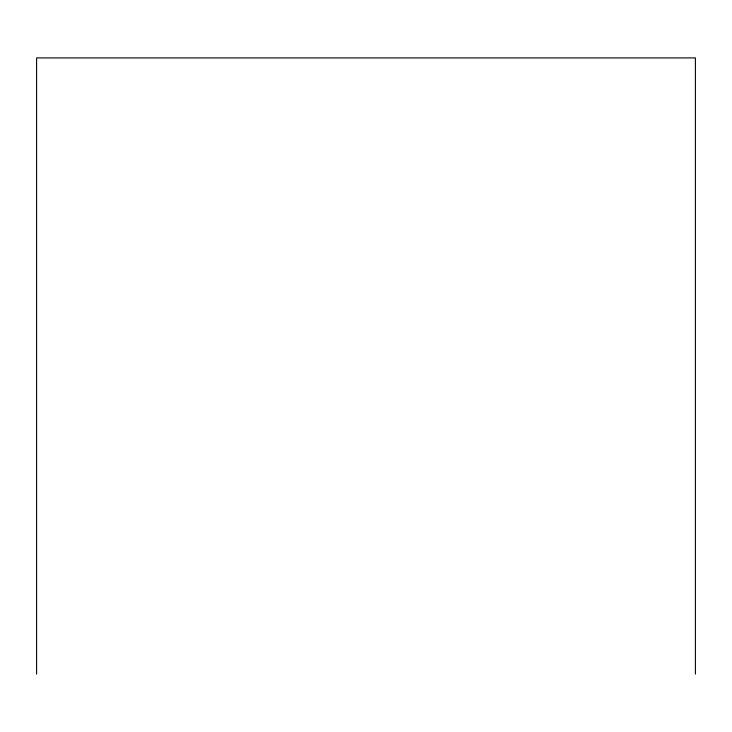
<?xml version="1.0" encoding="UTF-8"?>
<svg xmlns="http://www.w3.org/2000/svg" width="732" height="732" viewBox="0 0 732 732"><rect width="100%" height="100%" fill="white"/><g stroke="black" fill="none" stroke-linecap="round" stroke-linejoin="round"><path stroke-width="1.1" d="M695.4 674.09L695.4 57.91L36.6 57.91L36.6 674.09"/></g></svg>
